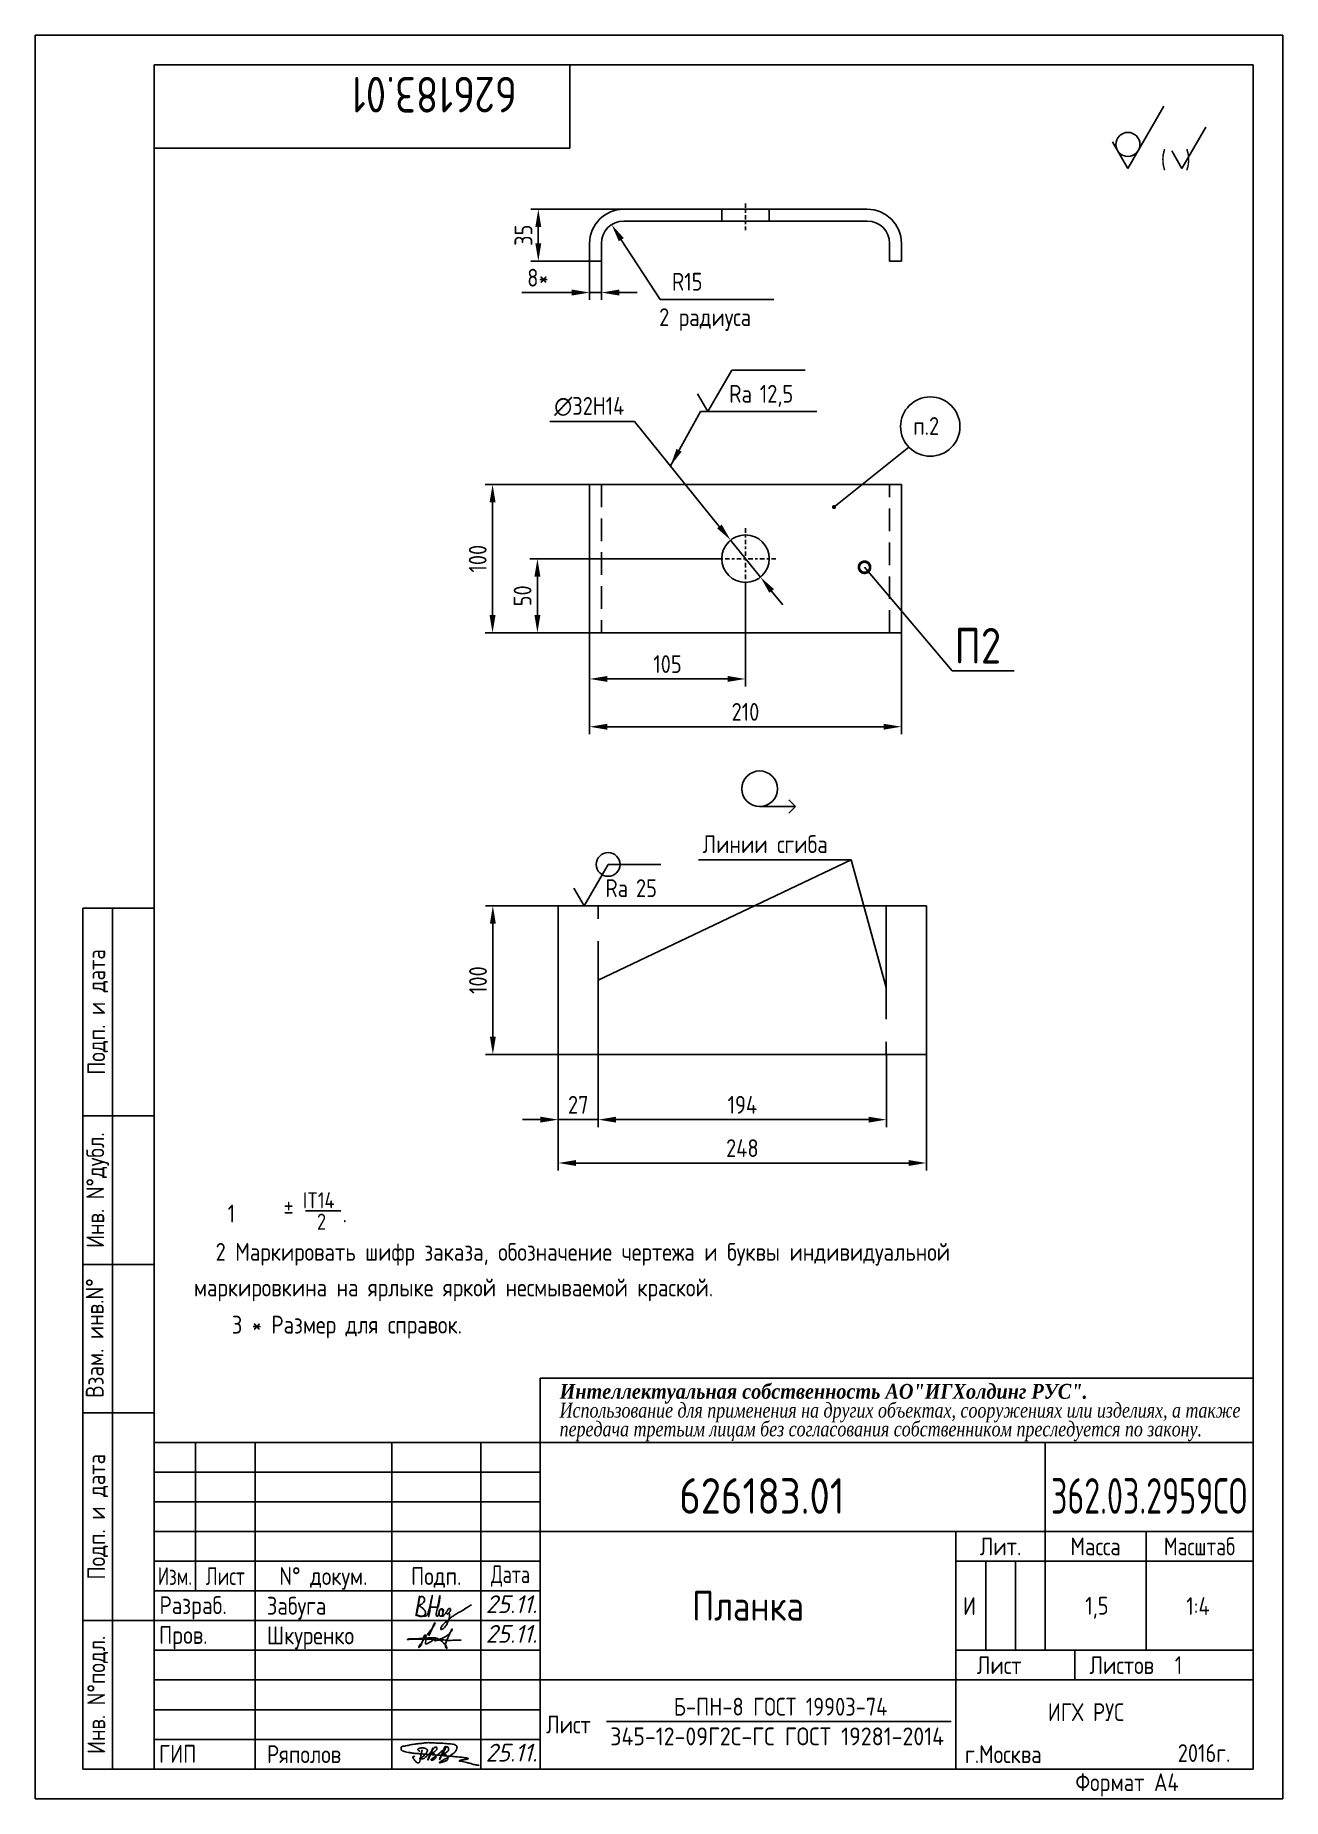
# Paper-space layout 'A4_protect' of a CAD drawing. Header units: millimetres. Extents: x 0 to 210, y 410 to 707.
# The model-space entities are those that its viewports show. They can reach past a viewport. Long polylines and large blocks are cut down to what shows.
import ezdxf
from ezdxf.enums import TextEntityAlignment as Align

# ---------------------------------------------------------------- set-up
doc = ezdxf.new("R2010")
doc.units = ezdxf.units.MM
doc.header["$LTSCALE"] = 0.15
for name, pattern in [('CENTER', [2, 1.25, -0.25, 0.25, -0.25]), ('HIDDEN', [9.525, 6.35, -3.175]), ('PHANTOM', [63.5, 31.75, -6.35, 6.35, -6.35, 6.35, -6.35])]:
    doc.linetypes.add(name, pattern=pattern)
for name, color, linetype in [('Bord', 1, 'Continuous'), ('CEN', 5, 'CENTER'), ('Cont', 6, 'Continuous'), ('DIM', 7, 'Continuous'), ('Hide', 2, 'HIDDEN'), ('Phan', 5, 'PHANTOM'), ('Text', 3, 'Continuous'), ('Textb', 6, 'Continuous'), ('VPORTI', 7, 'Continuous')]:
    doc.layers.add(name, color=color, linetype=linetype)
doc.layers.get('VPORTI').off()
doc.styles.add('eskduhp', font='eskduhp.shx', dxfattribs={"oblique": 15})
doc.styles.add('Style1', font='romans.shx', dxfattribs={"width": 0.8})
doc.styles.add('Text1', font='', dxfattribs={"width": 0.8})
doc.styles.add('Text2', font='', dxfattribs={"width": 0.9})
doc.styles.get('Text1').set_extended_font_data('Times New Roman Cyr', italic=True, bold=True)
doc.styles.get('Text2').set_extended_font_data('Times New Roman Cyr', italic=True)
doc.dimstyles.new('Lin-5', dxfattribs={"dimscale": 5, "dimtxt": 3, "dimasz": 3, "dimexe": 1.25, "dimexo": 0, "dimgap": 1.5, "dimtad": 1, "dimdsep": 46, "dimtxsty": 'Style1', "dimcen": 2.5, "dimclrt": 3, "dimazin": 0, "dimtfac": 1, "dimtmove": 0, "dimatfit": 2, "dimfxl": 1, "dimarcsym": 0})
doc.dimstyles.new('Lin_4', dxfattribs={"dimscale": 4, "dimtxt": 3, "dimasz": 3, "dimexe": 1.25, "dimexo": 0, "dimgap": 1, "dimtad": 1, "dimtoh": 1, "dimdec": 0, "dimrnd": 0.0005, "dimtxsty": 'Style1', "dimcen": 2.5, "dimclrt": 3, "dimadec": 0, "dimazin": 0, "dimtfac": 1, "dimtdec": 0, "dimtmove": 0, "dimatfit": 3, "dimldrblk": 'DOT', "dimfxl": 1, "dimarcsym": 0})
doc.dimstyles.new('Poz_5', dxfattribs={"dimscale": 5, "dimtxt": 6, "dimasz": 3, "dimexe": 1.25, "dimexo": 0, "dimgap": 1.5, "dimtad": 2, "dimtoh": 1, "dimtxsty": 'Style1', "dimblk": 'DOTSMALL', "dimcen": 2.5, "dimclrt": 6, "dimadec": 0, "dimazin": 0, "dimtfac": 1, "dimtmove": 0, "dimatfit": 3, "dimldrblk": 'DOTSMALL', "dimfxl": 1, "dimarcsym": 0})
doc.dimstyles.new('Rad_4', dxfattribs={"dimscale": 4, "dimtxt": 3, "dimasz": 3, "dimexe": 1.25, "dimexo": 0, "dimgap": 1.5, "dimtad": 1, "dimtoh": 1, "dimtxsty": 'Style1', "dimcen": 2.5, "dimclrt": 3, "dimadec": 0, "dimazin": 0, "dimtfac": 1, "dimtmove": 0, "dimatfit": 3, "dimfxl": 1, "dimarcsym": 0})

# ---------------------------------------------------------------- blocks, each defined once
blk = doc.blocks.new('sherISO_12')
at = {"layer": 'Cont'}
for q in [(-15, -6.96), (-23.66, -12.96)]:
    blk.add_line((-21.06, -17.46), q, dxfattribs=at)
blk.add_circle((-21.06, -13.39), 2.03, dxfattribs=at)
at = {"layer": 'Text'}
for q in [(-7.92, -10.46), (-13.69, -14.46)]:
    blk.add_line((-11.96, -17.46), q, dxfattribs=at)
at = {"layer": 'Text', "style": 'Style1', "width": 0.8}
blk.add_text('(  )', height=3, dxfattribs=at).set_placement((-15.53, -17.46))
blk = doc.blocks.new('*D10')
at = {"layer": 'DIM', "color": 0, "lineweight": -2, "transparency": 16777216}
for p, q in [((9749.9, -3745.5), (9749.9, -3794.5)), ((9776.9, -3745.5), (9776.9, -3794.5)), ((9737.9, -3789.5), (9725.9, -3789.5)), ((9749.9, -3789.5), (9776.9, -3789.5)), ((9788.9, -3789.5), (9800.9, -3789.5))]:
    blk.add_line(p, q, dxfattribs=at)
at = {"layer": 'DIM', "color": 0, "transparency": 16777216}
for points in [[(9737.9, -3787.5), (9737.9, -3791.5), (9749.9, -3789.5)], [(9788.9, -3787.5), (9788.9, -3791.5), (9776.9, -3789.5)]]:
    blk.add_solid(points, dxfattribs=at)
at = {"layer": 'DIM', "color": 3, "transparency": 16777216, "insert": (9763.4, -3779.5), "char_height": 12, "attachment_point": 5, "style": 'Style1'}
blk.add_mtext('27', dxfattribs=at)
blk = doc.blocks.new('_Dot')
at = {"color": 0, "linetype": 'ByBlock', "lineweight": -2}
blk.add_line((-0.5, 0), (-1, 0), dxfattribs=at)
at = {"color": 0, "linetype": 'ByBlock', "const_width": 0.5}
blk.add_lwpolyline([(-0.25, 0, 1), (0.25, 0, 1)], format="xyb", close=True, dxfattribs=at)
blk = doc.blocks.new('*D11')
at = {"layer": 'DIM', "color": 0, "lineweight": -2, "transparency": 16777216}
for p, q in [((9776.9, -3745.5), (9776.9, -3794.5)), ((9970.9, -3745.5), (9970.9, -3794.5)), ((9788.9, -3789.5), (9958.9, -3789.5))]:
    blk.add_line(p, q, dxfattribs=at)
at = {"layer": 'DIM', "color": 0, "transparency": 16777216}
for points in [[(9788.9, -3787.5), (9788.9, -3791.5), (9776.9, -3789.5)], [(9958.9, -3787.5), (9958.9, -3791.5), (9970.9, -3789.5)]]:
    blk.add_solid(points, dxfattribs=at)
at = {"layer": 'DIM', "color": 3, "transparency": 16777216, "insert": (9873.9, -3779.5), "char_height": 12, "attachment_point": 5, "style": 'Style1'}
blk.add_mtext('194', dxfattribs=at)
blk = doc.blocks.new('*D12')
at = {"layer": 'DIM', "color": 0, "lineweight": -2, "transparency": 16777216}
for p, q in [((9749.9, -3745.5), (9749.9, -3823.7)), ((9997.9, -3745.5), (9997.9, -3823.7)), ((9761.9, -3818.7), (9985.9, -3818.7))]:
    blk.add_line(p, q, dxfattribs=at)
at = {"layer": 'DIM', "color": 0, "transparency": 16777216}
for points in [[(9761.9, -3816.7), (9761.9, -3820.7), (9749.9, -3818.7)], [(9985.9, -3816.7), (9985.9, -3820.7), (9997.9, -3818.7)]]:
    blk.add_solid(points, dxfattribs=at)
at = {"layer": 'DIM', "color": 3, "transparency": 16777216, "insert": (9873.9, -3808.7), "char_height": 12, "attachment_point": 5, "style": 'Style1'}
blk.add_mtext('248', dxfattribs=at)
blk = doc.blocks.new('*D13')
at = {"layer": 'DIM', "color": 0, "lineweight": -2, "transparency": 16777216}
for p, q in [((9749.9, -3645.5), (9700.9, -3645.5)), ((9705.9, -3657.5), (9705.9, -3733.5)), ((9749.9, -3745.5), (9700.9, -3745.5))]:
    blk.add_line(p, q, dxfattribs=at)
at = {"layer": 'DIM', "color": 0, "transparency": 16777216}
for points in [[(9703.9, -3657.5), (9707.9, -3657.5), (9705.9, -3645.5)], [(9703.9, -3733.5), (9707.9, -3733.5), (9705.9, -3745.5)]]:
    blk.add_solid(points, dxfattribs=at)
at = {"layer": 'DIM', "color": 3, "transparency": 16777216, "insert": (9695.9, -3695.5), "char_height": 12, "attachment_point": 5, "rotation": 90, "style": 'Style1'}
blk.add_mtext('100', dxfattribs=at)
blk = doc.blocks.new('ZNAK13')
at = {"layer": 'Cont'}
for p, q in [((23.22, 0.22), (29.24, 0.22)), ((29.24, 0.22), (28.11, 1.35)), ((29.24, 0.22), (28.11, -0.91))]:
    blk.add_line(p, q, dxfattribs=at)
blk.add_circle((23.22, 3.22), 3, dxfattribs=at)
at = {"layer": 'Textb', "style": 'Style1', "width": 0.8}
blk.add_attdef('ПОЗ.1', text='', height=6, dxfattribs=at).set_placement((18.31, 0.22), align=Align.RIGHT)
blk = doc.blocks.new('*D14')
at = {"layer": 'DIM', "color": 0, "lineweight": -2, "transparency": 16777216}
for p, q in [((9771, -3211.2), (9771, -3237.3)), ((9779, -3211.2), (9779, -3237.3)), ((9759, -3232.3), (9725.3, -3232.3)), ((9779, -3232.3), (9771, -3232.3)), ((9791, -3232.3), (9803, -3232.3))]:
    blk.add_line(p, q, dxfattribs=at)
at = {"layer": 'DIM', "color": 0, "transparency": 16777216}
for points in [[(9759, -3230.3), (9759, -3234.3), (9771, -3232.3)], [(9791, -3230.3), (9791, -3234.3), (9779, -3232.3)]]:
    blk.add_solid(points, dxfattribs=at)
at = {"layer": 'DIM', "color": 3, "transparency": 16777216, "insert": (9736.2, -3222.3), "char_height": 12, "attachment_point": 5, "style": 'Style1'}
blk.add_mtext('8*', dxfattribs=at)
blk = doc.blocks.new('*D15')
at = {"layer": 'DIM', "color": 0, "lineweight": -2, "transparency": 16777216}
for p, q in [((9771, -3460), (9771, -3529.8)), ((9981, -3461.6), (9981, -3529.8)), ((9783, -3524.8), (9969, -3524.8))]:
    blk.add_line(p, q, dxfattribs=at)
at = {"layer": 'DIM', "color": 0, "transparency": 16777216}
for points in [[(9783, -3522.8), (9783, -3526.8), (9771, -3524.8)], [(9969, -3522.8), (9969, -3526.8), (9981, -3524.8)]]:
    blk.add_solid(points, dxfattribs=at)
at = {"layer": 'DIM', "color": 3, "transparency": 16777216, "insert": (9876, -3514.8), "char_height": 12, "attachment_point": 5, "style": 'Style1'}
blk.add_mtext('210', dxfattribs=at)
blk = doc.blocks.new('*D16')
at = {"layer": 'DIM', "color": 0, "lineweight": -2, "transparency": 16777216}
for p, q in [((9794, -3176.2), (9731.5, -3176.2)), ((9736.5, -3199.2), (9736.5, -3188.2)), ((9771, -3211.2), (9731.5, -3211.2))]:
    blk.add_line(p, q, dxfattribs=at)
at = {"layer": 'DIM', "color": 0, "transparency": 16777216}
for points in [[(9734.5, -3188.2), (9738.5, -3188.2), (9736.5, -3176.2)], [(9734.5, -3199.2), (9738.5, -3199.2), (9736.5, -3211.2)]]:
    blk.add_solid(points, dxfattribs=at)
at = {"layer": 'DIM', "color": 3, "transparency": 16777216, "insert": (9726.5, -3193.7), "char_height": 12, "attachment_point": 5, "rotation": 90, "style": 'Style1'}
blk.add_mtext('35', dxfattribs=at)
blk = doc.blocks.new('*D17')
at = {"layer": 'DIM', "color": 0, "lineweight": -2, "transparency": 16777216}
for p, q in [((9818.5, -3237), (9792.4, -3196.7)), ((9849.2, -3237), (9818.5, -3237))]:
    blk.add_line(p, q, dxfattribs=at)
at = {"layer": 'DIM', "color": 0, "transparency": 16777216}
blk.add_solid([(9794.1, -3195.6), (9790.7, -3197.7), (9785.9, -3186.6)], dxfattribs=at)
at = {"layer": 'DIM', "color": 3, "transparency": 16777216, "insert": (9836.8, -3225), "char_height": 12, "attachment_point": 5, "style": 'Style1'}
blk.add_mtext('R15', dxfattribs=at)
blk = doc.blocks.new('A$C6CF913E7')
at = {"layer": 'Text'}
blk.add_circle((0, 0), 2, dxfattribs=at)
blk = doc.blocks.new('sherISO_07')
at = {"layer": 'Text'}
blk.add_line((4.04, 7), (12.93, 7), dxfattribs=at)
blk.add_lwpolyline([(-1.73, 3), (0, 0), (4.04, 7)], dxfattribs=at)
blk.add_blockref('A$C6CF913E7', (4.04, 7))
at = {"layer": 'Text', "style": 'Style1', "width": 0.8}
blk.add_text('Ra', height=3, dxfattribs=at).set_placement((3.58, 1.5))
blk.add_attdef('25', (8.73, 1.5), '', height=3, dxfattribs=at)
blk = doc.blocks.new('*D21')
at = {"layer": 'DIM', "color": 0, "lineweight": -2, "transparency": 16777216}
for p, q in [((9876, -3428.1), (9876, -3497.6)), ((9771, -3461.6), (9771, -3497.6)), ((9783, -3492.6), (9864, -3492.6))]:
    blk.add_line(p, q, dxfattribs=at)
at = {"layer": 'DIM', "color": 0, "transparency": 16777216}
for points in [[(9783, -3490.6), (9783, -3494.6), (9771, -3492.6)], [(9864, -3490.6), (9864, -3494.6), (9876, -3492.6)]]:
    blk.add_solid(points, dxfattribs=at)
at = {"layer": 'DIM', "color": 3, "transparency": 16777216, "insert": (9823.5, -3482.6), "char_height": 12, "attachment_point": 5, "style": 'Style1'}
blk.add_mtext('105', dxfattribs=at)
blk = doc.blocks.new('*D22')
at = {"layer": 'DIM', "color": 0, "lineweight": -2, "transparency": 16777216}
for p, q in [((9859.9, -3411.6), (9730.9, -3411.6)), ((9735.9, -3423.6), (9735.9, -3449.6)), ((9859.9, -3461.6), (9730.9, -3461.6))]:
    blk.add_line(p, q, dxfattribs=at)
at = {"layer": 'DIM', "color": 0, "transparency": 16777216}
for points in [[(9733.9, -3423.6), (9737.9, -3423.6), (9735.9, -3411.6)], [(9733.9, -3449.6), (9737.9, -3449.6), (9735.9, -3461.6)]]:
    blk.add_solid(points, dxfattribs=at)
at = {"layer": 'DIM', "color": 3, "transparency": 16777216, "insert": (9725.9, -3436.6), "char_height": 12, "attachment_point": 5, "rotation": 90, "style": 'Style1'}
blk.add_mtext('50', dxfattribs=at)
blk = doc.blocks.new('*D23')
at = {"layer": 'DIM', "color": 0, "lineweight": -2, "transparency": 16777216}
for p, q in [((9771, -3361.6), (9700.7, -3361.6)), ((9705.7, -3449.6), (9705.7, -3373.6)), ((9771, -3461.6), (9700.7, -3461.6))]:
    blk.add_line(p, q, dxfattribs=at)
at = {"layer": 'DIM', "color": 0, "transparency": 16777216}
for points in [[(9703.7, -3373.6), (9707.7, -3373.6), (9705.7, -3361.6)], [(9703.7, -3449.6), (9707.7, -3449.6), (9705.7, -3461.6)]]:
    blk.add_solid(points, dxfattribs=at)
at = {"layer": 'DIM', "color": 3, "transparency": 16777216, "insert": (9695.7, -3411.6), "char_height": 12, "attachment_point": 5, "rotation": 90, "style": 'Style1'}
blk.add_mtext('100', dxfattribs=at)
blk = doc.blocks.new('*D24')
at = {"layer": 'DIM', "color": 0, "lineweight": -2, "transparency": 16777216}
for p, q in [((9744.3, -3319.1), (9801.3, -3319.1)), ((9801.3, -3319.1), (9858.4, -3389.8)), ((9886.1, -3424), (9866, -3399.1)), ((9893.6, -3433.4), (9901.2, -3442.7))]:
    blk.add_line(p, q, dxfattribs=at)
at = {"layer": 'DIM', "color": 0, "transparency": 16777216}
for points in [[(9860, -3388.6), (9856.9, -3391.1), (9866, -3399.1)], [(9895.2, -3432.1), (9892.1, -3434.6), (9886.1, -3424)]]:
    blk.add_solid(points, dxfattribs=at)
at = {"layer": 'DIM', "color": 3, "transparency": 16777216, "insert": (9770.8, -3309.1), "char_height": 12, "attachment_point": 5, "style": 'Style1'}
blk.add_mtext('∅32H14', dxfattribs=at)
blk = doc.blocks.new('sherISO_01')
at = {"layer": 'Text'}
blk.add_line((4.04, 7), (16.36, 7), dxfattribs=at)
blk.add_lwpolyline([(-1.73, 3), (0, 0), (4.04, 7)], dxfattribs=at)
at = {"layer": 'Text', "style": 'Style1', "width": 0.8}
blk.add_text('Ra', height=3, dxfattribs=at).set_placement((3.58, 1.5))
blk.add_attdef('12,5', (8.73, 1.5), '', height=3, dxfattribs=at)
blk = doc.blocks.new('_DotSmall')
at = {"color": 0, "linetype": 'ByBlock', "const_width": 0.5}
blk.add_lwpolyline([(-0.0625, 0, 1), (0.0625, 0, 1)], format="xyb", close=True, dxfattribs=at)

msp = doc.modelspace()

# ---------------------------------------------------------------- linework, layer by layer
at = {"layer": 'Bord'}
msp.add_line((9986.053, -3336.468), (9935.615, -3376.817), dxfattribs=at)
at = {"layer": 'Bord', "const_width": 1.4}
msp.add_lwpolyline([(9936.315, -3376.817, -1), (9934.915, -3376.817, -1)], format="xyb", close=True, dxfattribs=at)
at = {"layer": 'CEN'}
for p, q in [((9876.014, -3172.285), (9876.014, -3190.278)), ((9876.014, -3433.087), (9876.014, -3390.087)), ((9854.514, -3411.587), (9897.514, -3411.587))]:
    msp.add_line(p, q, dxfattribs=at)
at = {"layer": 'Cont'}
for p, q in [((9794.014, -3176.176), (9958.014, -3176.176)), ((9794.014, -3184.176), (9958.014, -3184.176)), ((9771.014, -3199.176), (9771.014, -3211.176)), ((9779.014, -3199.176), (9779.014, -3211.176)), ((9973.014, -3199.176), (9973.014, -3211.176)), ((9981.014, -3199.176), (9981.014, -3211.176)), ((9771.014, -3211.176), (9779.014, -3211.176)), ((9973.014, -3211.176), (9981.014, -3211.176)), ((9771.014, -3361.587), (9771.014, -3461.587)), ((9981.014, -3361.587), (9771.014, -3361.587)), ((9981.014, -3461.587), (9981.014, -3361.587)), ((9771.014, -3461.587), (9981.014, -3461.587)), ((9749.854, -3645.54), (9997.854, -3645.54)), ((9749.854, -3745.54), (9749.854, -3645.54)), ((9997.854, -3645.54), (9997.854, -3745.54)), ((9997.854, -3745.54), (9749.854, -3745.54))]:
    msp.add_line(p, q, dxfattribs=at)
msp.add_circle((9876.014, -3411.587), 16, dxfattribs=at)
for centre, radius, start, end in [((9794.014, -3199.176), 23, 90, 180), ((9958.014, -3199.176), 23, 0, 90), ((9794.014, -3199.176), 15, 90, 180), ((9958.014, -3199.176), 15, 0, 90)]:
    msp.add_arc(centre, radius, start, end, dxfattribs=at)
at = {"layer": 'DIM'}
for p, q in [((9843.902, -3236.953), (9895.052, -3236.953)), ((9947.126, -3614.374), (9776.854, -3695.54)), ((9844.452, -3614.374), (9947.126, -3614.374)), ((9947.126, -3614.374), (9970.854, -3700.513))]:
    msp.add_line(p, q, dxfattribs=at)
at = {"layer": 'Hide'}
for p, q in [((9860.014, -3176.176), (9860.014, -3184.176)), ((9892.014, -3176.176), (9892.014, -3184.176)), ((9779.014, -3361.587), (9779.014, -3461.587)), ((9973.014, -3461.587), (9973.014, -3361.587))]:
    msp.add_line(p, q, dxfattribs=at)
at = {"layer": 'Phan'}
for p, q in [((9776.854, -3745.54), (9776.854, -3645.54)), ((9970.854, -3645.54), (9970.854, -3745.54))]:
    msp.add_line(p, q, dxfattribs=at)
at = {"layer": 'Textb'}
msp.add_circle((10000.453, -3322.589), 20, dxfattribs=at)

# ---------------------------------------------------------------- block references
at = {"layer": 'Cont', "xscale": 4, "yscale": 4, "zscale": 4}
for name, p, values in [('sherISO_01', (9850.733, -3312.498), {'12,5': '12,5'}), ('sherISO_07', (9767.354, -3645.54), {'25': '25'})]:
    msp.add_blockref(name, p, dxfattribs=at).add_auto_attribs(values)
msp.add_blockref('ZNAK13', (9792.679, -3579.468), dxfattribs=at)

# ---------------------------------------------------------------- texts
at = {"layer": 'DIM', "color": 3, "style": 'Style1', "width": 0.8}
for s, p in [('2 радиуса', (9817.888, -3254.85)), ('п.2', (9988.922, -3328.188)), ('Линии сгиба', (9847.109, -3609.915))]:
    msp.add_text(s, height=12, dxfattribs=at).set_placement(p)
at = {"layer": 'Textb', "style": 'Style1', "width": 0.8}
msp.add_text('П2', height=24, dxfattribs=at).set_placement((10016.796, -3482.243))

# ---------------------------------------------------------------- dimensions: what is measured, and where the dimension line sits
at = {"layer": 'DIM'}
for base, p1, p2, angle, picture, middle in [((9736.53, -3176.176), (9771.014, -3211.176), (9794.014, -3176.176), 270, '*D16', (9726.53, -3193.676)), ((9705.665, -3361.587), (9771.014, -3461.587), (9771.014, -3361.587), 90, '*D23', (9695.665, -3411.587)), ((9735.94, -3461.587), (9859.859, -3411.587), (9859.859, -3461.587), 90, '*D22', (9725.94, -3436.587)), ((9705.914, -3745.54), (9749.854, -3645.54), (9749.854, -3745.54), 90, '*D13', (9695.914, -3695.54))]:
    dim = msp.add_linear_dim(base=base, p1=p1, p2=p2, angle=angle, dimstyle='Lin_4', override={"dimscale": 4}, dxfattribs=at)
    dim.commit()
    dim.dimension.update_dxf_attribs({"geometry": picture, "text_midpoint": middle})
dim = msp.add_radius_dim(center=(9794.014, -3199.176), mpoint=(9785.864, -3186.584), dimstyle='Rad_4', override={"dimscale": 4}, dxfattribs=at)
dim.commit()
dim.dimension.update_dxf_attribs({"geometry": '*D17', "text_midpoint": (9836.809, -3236.953), "dimtype": 164})
dim = msp.add_linear_dim(base=(9779.014, -3232.303), p1=(9771.014, -3211.176), p2=(9779.014, -3211.176), text='<>*', dimstyle='Lin_4', override={"dimscale": 4}, dxfattribs=at)
dim.commit()
dim.dimension.update_dxf_attribs({"geometry": '*D14', "text_midpoint": (9736.157, -3232.303), "dimtype": 160})
dim = msp.add_diameter_dim_2p(p1=(9886.072, -3424.031), p2=(9865.956, -3399.144), text='<>H14', dimstyle='Lin_4', override={"dimscale": 4}, dxfattribs=at)
dim.commit()
dim.dimension.update_dxf_attribs({"geometry": '*D24', "text_midpoint": (9770.778, -3319.142), "dimtype": 163})
for base, p1, p2, picture, middle in [((9876.014, -3492.617), (9771.014, -3461.587), (9876.014, -3428.087), '*D21', (9823.514, -3482.617)), ((9981.014, -3524.791), (9771.014, -3459.967), (9981.014, -3461.587), '*D15', (9876.014, -3514.791)), ((9776.854, -3789.518), (9749.854, -3745.54), (9776.854, -3745.54), '*D10', (9763.354, -3779.518)), ((9997.854, -3818.656), (9749.854, -3745.54), (9997.854, -3745.54), '*D12', (9873.854, -3808.656)), ((9970.854, -3789.518), (9776.854, -3745.54), (9970.854, -3745.54), '*D11', (9873.854, -3779.518))]:
    dim = msp.add_linear_dim(base=base, p1=p1, p2=p2, dimstyle='Lin_4', override={"dimscale": 4}, dxfattribs=at)
    dim.commit()
    dim.dimension.update_dxf_attribs({"geometry": picture, "text_midpoint": middle})

# ---------------------------------------------------------------- leaders
msp.add_leader([(9825.468, -3349.051), (9845.719, -3312.498), (9924.065, -3312.498)], dimstyle='Lin-5', override={"dimscale": 4, "dimgap": 1.5, "dimtad": 0}, dxfattribs=at)
at = {"layer": 'DIM', "annotation_type": 0, "has_hookline": 1, "hookline_direction": 0}
msp.add_leader([(9956.175, -3417.356), (10015.282, -3487.108), (10048.374, -3487.108)], dimstyle='Poz_5', dxfattribs=at)

psp = doc.layouts.new('A4_protect')

# ---------------------------------------------------------------- linework, layer by layer
at = {"layer": 'Bord'}
for p, q in [((19.84, 465.16), (84.84, 465.16)), ((19.84, 460.16), (84.84, 460.16)), ((19.84, 455.16), (84.84, 455.16)), ((159.84, 450.16), (159.84, 435.16)), ((164.84, 450.16), (164.84, 435.16)), ((19.84, 440.16), (84.84, 440.16)), ((19.84, 435.16), (84.84, 435.16)), ((19.84, 430.16), (84.84, 430.16)), ((19.84, 425.16), (84.84, 425.16)), ((19.84, 420.16), (84.84, 420.16))]:
    psp.add_line(p, q, dxfattribs=at)
at = {"layer": 'Cont'}
for p, q in [((-0.16, 707.16), (-0.16, 410.16)), ((209.84, 707.16), (-0.16, 707.16)), ((209.84, 707.16), (209.84, 410.16)), ((204.84, 702.16), (19.84, 702.16)), ((19.84, 702.16), (19.84, 415.16)), ((89.84, 688.16), (89.84, 702.16)), ((204.84, 702.16), (204.84, 415.16)), ((204.84, 702.16), (204.84, 415.16)), ((19.84, 688.16), (89.84, 688.16)), ((7.84, 415.16), (7.84, 560.16)), ((7.84, 560.16), (19.84, 560.16)), ((12.84, 415.16), (12.84, 560.16)), ((7.84, 525.16), (19.84, 525.16)), ((19.84, 500.16), (7.84, 500.16)), ((84.84, 470.16), (84.84, 480.97)), ((204.84, 480.97), (84.84, 480.97)), ((19.84, 475.16), (7.84, 475.16)), ((19.84, 470.16), (204.84, 470.16)), ((204.84, 470.16), (19.84, 470.16)), ((19.84, 470.16), (19.84, 415.16)), ((26.84, 470.16), (26.84, 445.16)), ((36.84, 470.16), (36.84, 415.16)), ((59.84, 415.16), (59.84, 470.16)), ((74.84, 470.16), (74.84, 415.16)), ((84.84, 415.16), (84.84, 470.16)), ((169.84, 455.16), (169.84, 470.16)), ((84.84, 455.16), (204.84, 455.16)), ((154.84, 415.16), (154.84, 455.16)), ((169.84, 455.16), (169.84, 435.16)), ((186.84, 435.16), (186.84, 455.16)), ((19.84, 450.16), (84.84, 450.16)), ((204.84, 450.16), (154.84, 450.16)), ((84.84, 445.16), (19.84, 445.16)), ((19.84, 440.16), (7.84, 440.16)), ((154.84, 435.16), (204.84, 435.16)), ((174.84, 435.16), (174.84, 430.16)), ((204.84, 430.16), (84.84, 430.16)), ((19.84, 415.16), (7.84, 415.16)), ((19.84, 415.16), (204.84, 415.16)), ((209.84, 410.16), (-0.16, 410.16))]:
    psp.add_line(p, q, dxfattribs=at)
at = {"layer": 'Text'}
for p, q in [((45.31, 509.15), (51.28, 509.15)), ((96.03, 423.16), (154.03, 423.16))]:
    psp.add_line(p, q, dxfattribs=at)
at = {"layer": 'Text', "color": 2}
for points, knots in [([(64.56, 444.31), (64.52, 444.08), (64.44, 443.65), (64.38, 443.05), (64.29, 442.5), (64.15, 441.95), (64.1, 441.51), (63.88, 440.68), (64.08, 441.85), (64.19, 442.4), (64.32, 443.08), (64.4, 443.64), (64.5, 444.11), (64.85, 444.24), (65.08, 444.18), (65.28, 444.03), (65.38, 443.8), (65.38, 443.48), (65.19, 443.19), (64.88, 442.93), (64.68, 442.78), (64.2, 442.63), (64.45, 442.63), (64.61, 442.57), (64.85, 442.43), (65.13, 442.18), (65.44, 441.87), (65.59, 441.45), (65.41, 440.98), (64.84, 440.84), (64.43, 440.88), (63.8, 441.19), (64.58, 440.91), (64.94, 440.9), (65.33, 440.9), (65.63, 440.94), (65.83, 441.11), (66.03, 441.48), (66.11, 441.94), (66.23, 442.42), (66.38, 442.87), (66.45, 443.34), (66.57, 443.82), (66.76, 444.83), (66.53, 443.59), (66.4, 442.9), (66.28, 442.13), (66.13, 441.57), (66.08, 441.27), (66.05, 441.07), (66.02, 440.6), (66.21, 441.48), (66.26, 441.83), (66.3, 442.17), (66.3, 442.53), (66.63, 442.43), (66.86, 442.43), (67.14, 442.41), (67.35, 442.43), (67.7, 442.41), (67.76, 442.95), (67.88, 443.46), (67.92, 443.81), (68, 444.52), (67.85, 444.03), (67.83, 443.67), (67.73, 443.14), (67.61, 442.62), (67.52, 442.13), (67.4, 441.66), (67.35, 441.34), (67.34, 441.1), (67.37, 440.94), (67.55, 440.81), (67.75, 441.12), (67.83, 441.74), (67.83, 441.37), (67.83, 441.22), (67.86, 441.07), (67.95, 440.91), (68.13, 440.89), (68.31, 440.96), (68.4, 441.16), (68.46, 441.38), (68.45, 441.63), (68.44, 441.87), (68.21, 442.28), (67.82, 441.91), (67.83, 441.37), (67.85, 441.93), (68.11, 442.17), (68.64, 442.1), (68.49, 441.51), (68.4, 441.27), (68.4, 440.8), (68.59, 441.04), (68.72, 441.18), (68.91, 441.36), (69.02, 441.52), (69.11, 441.69), (69.23, 441.87), (69.32, 442.14), (69.68, 442.28), (69.76, 442), (69.73, 441.8), (69.59, 441.58), (69.43, 441.44), (68.94, 441.12), (69.49, 441.51), (69.64, 441.06), (69.56, 440.73), (69.44, 440.29), (69.24, 439.8), (68.98, 439.27), (68.67, 438.86), (67.95, 438.46), (68.24, 439.19), (68.46, 439.49), (68.88, 439.86), (69.28, 440.21), (69.79, 440.68), (70.32, 441.03), (70.94, 441.44), (71.72, 441.81), (72.45, 442.36), (73.01, 442.69), (73.26, 442.83)], [0, 0, 0, 0, 0.704246, 1.310147, 1.799764, 2.401133, 2.935532, 3.363991, 4.096503, 4.784537, 5.575952, 6.013819, 6.575352, 6.799784, 7.061815, 7.267222, 7.520135, 7.804233, 8.164277, 8.533753, 8.935575, 9.204737, 9.340357, 9.449579, 9.75346, 10.152326, 10.566296, 11.07627, 11.37984, 11.969911, 12.578922, 12.873825, 13.389389, 13.876864, 14.249143, 14.521941, 14.758727, 15.023725, 15.743866, 16.141888, 16.523389, 17.160049, 17.52203, 18.181556, 18.961236, 19.606369, 20.741936, 21.138471, 21.382851, 21.616803, 21.818529, 22.407338, 22.899023, 23.212483, 23.484649, 23.709447, 24.000519, 24.26074, 24.504992, 24.670079, 25.21387, 25.726524, 26.252986, 26.658386, 26.836677, 27.361834, 27.965697, 28.356001, 28.999129, 29.454957, 29.792458, 29.986939, 30.164853, 30.249506, 30.58203, 31.039195, 31.214983, 31.387993, 31.535916, 31.673558, 31.902314, 32.00356, 32.248589, 32.50955, 32.698251, 32.97257, 33.269722, 33.814812, 34.041054, 34.353913, 34.769616, 35.13238, 35.549334, 36.137368, 36.30948, 36.477469, 36.744389, 37.016734, 37.234315, 37.330506, 37.591569, 37.852644, 38.200429, 38.325203, 38.614461, 38.799029, 39.071413, 39.406271, 39.755675, 40.036013, 40.477723, 40.848223, 41.371651, 42.107293, 42.536445, 43.097528, 43.58638, 44.058076, 44.359962, 45.218829, 45.703811, 46.416853, 47.107262, 47.930622, 49.004558, 49.866842, 49.866842, 49.866842, 49.866842]), ([(66.11, 437.57), (66.17, 437.73), (66.29, 438.02), (66.46, 438.37), (66.63, 438.76), (66.81, 439.16), (66.88, 439.53), (67.25, 439.94), (66.99, 439.33), (66.82, 439.09), (66.51, 438.71), (66.28, 438.33), (65.97, 437.96), (65.71, 437.65), (65.46, 437.29), (65.19, 436.94), (64.97, 436.56), (64.73, 436.19), (64.52, 435.96), (64.32, 435.48), (64.75, 435.94), (64.84, 436.21), (64.98, 436.54), (65.09, 436.9), (65.21, 437.27), (65.46, 438.04), (65.6, 437.3), (65.58, 436.93), (65.55, 436.6), (65.5, 436.15), (65.88, 436.28), (66.12, 436.43), (66.36, 436.57), (66.59, 436.75), (66.84, 436.94), (67, 437.11), (67.25, 437.32), (67.1, 436.98), (67, 436.68), (67.56, 436.88), (67.9, 437.01), (68.4, 437.22), (68.88, 437.43), (69.37, 437.78), (69.75, 438.19), (69.98, 438.48), (70.08, 438.94), (69.54, 437.89), (69.41, 437.47), (69.09, 436.78), (68.95, 436.37), (68.84, 435.99), (68.93, 435.7), (69.2, 435.27), (69.02, 435.99), (68.73, 436.2), (68.4, 436.59), (68, 436.91), (67.48, 437.22), (66.77, 437.29), (65.86, 437.25), (64.78, 437.14), (63.7, 437.09), (63.07, 437.14), (62.19, 436.93), (62.9, 437.02), (63.3, 437.02), (63.93, 437.02), (64.57, 437.01), (65.18, 437.05), (65.79, 437.04), (66.5, 437.05), (67.17, 436.85), (67.83, 436.87), (68.5, 436.99), (69.37, 436.74), (70.21, 436.89), (70.96, 436.87), (71.32, 436.88), (71.53, 436.88)], [0, 0, 0, 0, 0.514592, 0.946593, 1.175375, 1.770874, 2.206668, 2.47067, 2.860875, 3.313465, 3.621694, 4.275286, 4.651146, 5.05266, 5.505374, 5.960787, 6.382047, 6.839101, 7.229852, 7.472422, 7.888014, 8.229719, 8.503222, 8.927439, 9.330906, 9.877143, 10.332813, 10.751992, 11.118329, 11.4303, 11.720298, 11.984625, 12.34335, 12.525686, 12.875971, 13.250099, 13.341267, 13.641861, 13.809901, 14.214909, 14.72298, 15.197181, 15.743716, 16.337236, 16.983584, 17.362049, 17.54791, 18.038749, 19.230688, 19.806391, 20.152685, 20.571949, 20.915971, 21.168841, 21.58113, 22.112216, 22.502033, 23.052058, 23.6492, 24.281327, 25.148684, 26.378352, 27.620019, 28.14026, 28.698851, 29.054914, 29.513452, 30.144852, 30.857986, 31.444454, 31.98052, 32.700452, 33.55307, 34.056844, 34.670718, 35.553077, 36.703554, 37.196062, 37.797992, 37.797992, 37.797992, 37.797992]), ([(64.59, 418.15), (64.54, 418.16), (64.45, 418.19), (64.35, 418.28), (64.27, 418.35), (64.2, 418.47), (64.29, 418.55), (64.4, 418.62), (64.57, 418.67), (64.78, 418.71), (65.01, 418.73), (65.23, 418.7), (65.46, 418.65), (65.66, 418.56), (65.86, 418.41), (65.87, 418.2), (65.79, 418.04), (65.69, 417.88), (65.59, 417.72), (65.44, 417.56), (65.31, 417.4), (65.16, 417.3), (65.04, 417.2), (64.91, 417.14), (64.76, 417.08), (64.65, 417.02), (64.57, 416.99), (64.53, 416.93), (64.6, 416.88), (64.68, 416.87), (64.81, 416.85), (64.96, 416.85), (65.13, 416.9), (65.34, 416.97), (65.52, 417.12), (65.68, 417.29), (65.85, 417.43), (66, 417.59), (66.15, 417.71), (66.25, 417.82), (66.34, 417.92), (66.48, 418.07), (66.6, 418.31), (66.7, 418.46), (66.76, 418.74), (66.64, 418.44), (66.61, 418.22), (66.45, 417.87), (66.37, 417.59), (66.28, 417.35), (66.16, 417.09), (66.08, 416.9), (65.87, 416.55), (66.03, 416.95), (66.12, 417.23), (66.29, 417.52), (66.42, 417.78), (66.49, 417.97), (66.6, 418.18), (66.73, 418.36), (66.81, 418.53), (66.93, 418.66), (67.07, 418.82), (67.26, 418.88), (67.43, 418.81), (67.49, 418.65), (67.44, 418.48), (67.31, 418.29), (67.12, 418.15), (66.96, 418), (66.81, 417.94), (66.72, 417.9), (66.54, 417.87), (66.76, 417.85), (66.89, 417.78), (67.06, 417.71), (67.17, 417.57), (67.26, 417.45), (67.3, 417.32), (67.3, 417.15), (67.21, 416.98), (67.04, 416.84), (66.83, 416.72), (66.64, 416.64), (66.43, 416.7), (66.54, 416.88), (66.69, 416.94), (66.86, 417.05), (67.02, 417.14), (67.15, 417.24), (67.27, 417.31), (67.36, 417.39), (67.46, 417.46), (67.56, 417.55), (67.69, 417.65), (67.87, 417.8), (68.06, 417.97), (68.24, 418.15), (68.4, 418.27), (68.53, 418.39), (68.61, 418.52), (68.73, 418.62), (68.83, 418.75), (68.89, 418.86), (68.9, 419.05), (68.75, 418.86), (68.69, 418.72), (68.6, 418.47), (68.51, 418.24), (68.41, 418), (68.34, 417.76), (68.24, 417.56), (68.14, 417.33), (68.08, 417.12), (68.02, 416.92), (67.97, 416.81), (67.8, 416.77), (68.03, 417.11), (68.16, 417.32), (68.34, 417.65), (68.47, 417.86), (68.59, 418.1), (68.75, 418.38), (68.88, 418.67), (69.02, 418.85), (69.2, 418.96), (69.36, 418.79), (69.41, 418.59), (69.41, 418.4), (69.35, 418.23), (69.24, 418.11), (69.1, 418), (68.94, 417.89), (68.79, 417.81), (68.62, 417.77), (68.52, 417.75), (68.3, 417.76), (68.48, 417.72), (68.57, 417.68), (68.68, 417.66), (68.8, 417.61), (68.93, 417.59), (69.04, 417.5), (69.11, 417.4), (69.2, 417.29), (69.24, 417.17), (69.28, 417.04), (69.3, 416.91), (69.27, 416.77), (69.16, 416.66), (69.01, 416.55), (68.82, 416.51), (68.6, 416.43), (68.38, 416.33), (68.12, 416.26), (67.98, 416.22), (67.83, 416.2), (67.93, 416.36), (68.03, 416.42), (68.23, 416.56), (68.47, 416.66), (68.75, 416.82), (68.96, 416.94), (69.12, 417.01), (69.26, 417.1), (69.4, 417.21), (69.63, 417.36), (69.89, 417.54), (70.16, 417.72), (70.38, 417.9), (70.51, 418.07), (70.64, 418.22), (70.71, 418.38), (70.78, 418.52), (70.83, 418.7), (70.87, 418.91), (70.62, 419.26), (70.09, 419.37), (69.5, 419.41), (68.98, 419.44), (68.47, 419.51), (67.98, 419.53), (67.51, 419.52), (67.08, 419.56), (66.7, 419.56), (66.38, 419.59), (66.06, 419.61), (65.72, 419.59), (65.38, 419.57), (65.02, 419.51), (64.63, 419.45), (64.27, 419.44), (63.94, 419.39), (63.59, 419.3), (63.19, 419.31), (62.79, 419.15), (62.38, 419.13), (61.99, 419.02), (61.66, 418.97), (61.44, 418.84), (61.39, 418.6), (61.43, 418.38), (61.68, 418.16), (62, 418.11), (62.41, 417.98), (62.89, 417.93), (63.35, 417.83), (63.76, 417.79), (64.13, 417.79), (64.53, 417.72), (65.09, 417.71), (65.66, 417.61), (66.33, 417.64), (66.94, 417.54), (67.55, 417.49), (68.14, 417.49), (68.73, 417.4), (69.4, 417.33), (70.05, 417.32), (70.57, 417.24), (71.02, 417.2), (71.44, 417.18), (71.83, 417.1), (72.14, 417.06), (72.42, 417.02), (72.59, 417.01), (72.83, 416.92), (72.59, 416.84), (72.42, 416.8), (72.12, 416.76), (71.79, 416.7), (71.51, 416.69), (71.06, 416.52), (71.63, 416.45), (71.95, 416.37), (72.49, 416.25), (73.02, 416.13), (73.58, 415.93), (74.06, 415.86), (74.39, 415.81), (74.52, 415.79), (74.59, 415.78)], [0, 0, 0, 0, 0.153866, 0.270441, 0.388867, 0.510533, 0.592156, 0.71333, 0.90842, 1.11344, 1.349254, 1.61246, 1.782219, 2.047249, 2.291879, 2.451528, 2.651081, 2.806158, 3.017979, 3.227348, 3.462381, 3.633009, 3.75766, 3.920516, 4.080796, 4.214529, 4.291786, 4.349969, 4.397594, 4.50822, 4.594826, 4.799244, 4.954392, 5.128468, 5.437537, 5.632649, 5.842485, 6.094987, 6.293219, 6.410959, 6.551192, 6.687808, 7.022147, 7.294342, 7.425356, 7.52079, 7.946481, 8.313051, 8.59833, 8.833695, 9.090496, 9.427695, 9.601191, 9.883219, 10.093306, 10.673943, 10.798776, 10.974628, 11.287247, 11.486184, 11.648652, 11.848902, 12.027194, 12.25348, 12.40059, 12.537783, 12.716293, 12.91523, 13.208551, 13.438489, 13.549668, 13.67779, 13.77127, 13.930001, 14.029091, 14.272112, 14.434836, 14.547084, 14.739051, 14.830983, 15.061241, 15.268922, 15.500489, 15.788979, 15.879568, 16.024283, 16.221854, 16.418714, 16.593102, 16.783247, 16.91018, 17.018213, 17.135263, 17.278205, 17.430482, 17.620087, 17.979626, 18.191789, 18.388716, 18.565718, 18.714854, 18.857929, 19.039974, 19.171375, 19.283034, 19.400085, 19.618058, 19.882245, 20.150781, 20.377854, 20.649532, 20.89723, 21.042543, 21.40016, 21.557817, 21.667145, 21.752781, 21.926256, 22.412297, 22.813145, 22.961412, 23.171289, 23.607257, 23.940428, 24.110007, 24.291214, 24.48084, 24.697609, 24.904078, 25.034245, 25.218018, 25.407651, 25.573473, 25.787447, 25.930292, 26.051316, 26.18846, 26.285312, 26.406799, 26.52425, 26.630463, 26.793722, 26.898606, 27.029313, 27.171012, 27.314101, 27.419918, 27.580557, 27.709367, 27.829268, 28.024364, 28.266961, 28.41242, 28.705761, 28.989137, 29.187748, 29.233768, 29.332802, 29.529535, 29.667094, 30.039923, 30.332117, 30.61061, 30.769982, 30.856778, 31.109923, 31.313488, 31.656425, 32.066331, 32.296628, 32.49714, 32.710276, 32.891468, 33.014834, 33.177747, 33.444503, 33.618009, 34.409008, 34.914636, 35.419802, 35.95397, 36.458179, 36.88069, 37.388403, 37.738353, 38.034261, 38.353468, 38.693154, 39.037638, 39.391136, 39.787481, 40.203773, 40.488977, 40.784975, 41.26625, 41.668005, 42.070065, 42.499388, 42.869834, 43.079573, 43.213439, 43.554591, 43.717296, 44.153724, 44.506336, 45.019111, 45.587859, 45.90191, 46.270392, 46.703958, 47.093115, 47.952647, 48.44014, 49.079253, 49.808223, 50.268654, 50.851051, 51.604831, 52.298429, 52.776925, 53.1907, 53.661988, 54.042386, 54.348524, 54.616841, 54.853814, 54.983777, 55.126096, 55.333328, 55.613101, 56.008732, 56.315809, 56.59982, 56.87931, 57.399251, 57.889617, 58.432507, 59.066698, 59.660314, 59.862668, 60.07277, 60.07277, 60.07277, 60.07277]), ([(63.72, 417.31), (63.67, 417.3), (63.58, 417.29), (63.47, 417.26), (63.34, 417.16), (63.48, 417.03), (63.55, 416.89), (63.68, 416.71), (63.8, 416.5), (63.98, 416.32), (64.12, 416.22), (64.27, 416.18), (64.43, 416.21), (64.55, 416.32), (64.62, 416.57), (64.66, 416.85), (64.73, 417.18), (64.76, 417.45), (64.8, 417.7), (64.88, 417.97), (64.91, 418.21), (64.95, 418.37), (64.97, 418.42)], [0, 0, 0, 0, 0.15847, 0.269731, 0.363591, 0.555514, 0.688037, 0.848606, 1.204359, 1.433632, 1.58673, 1.729549, 1.880686, 2.057874, 2.19169, 2.63505, 2.928153, 3.184121, 3.441863, 3.696117, 4.025873, 4.178055, 4.178055, 4.178055, 4.178055])]:
    psp.add_open_spline(points, degree=3, knots=knots, dxfattribs=at)

# ---------------------------------------------------------------- block references
at = {"layer": 'Cont'}
psp.add_blockref('sherISO_12', (204.84, 702.16), dxfattribs=at)

# ---------------------------------------------------------------- texts
for s, style, width, p in [('Интеллектуальная собственность АО"ИГХолдинг РУС".', 'Text1', 0.9, (88.11, 477.52)), ('Использование для применения на других объектах, сооружениях или изделиях, а также ', 'Text2', 0.8, (88.11, 474.35)), ('передача третьим лицам без согласования собственником преследуется по закону.', 'Text2', 0.8, (88.11, 471.19))]:
    psp.add_text(s, height=2.5, dxfattribs=dict(style=style, width=width)).set_placement(p)
at = {"layer": 'Text', "style": 'Style1', "width": 0.8}
for s, p in [('Подп. и дата', (10.34, 542.66)), ('Инв. N%%dдубл.', (10.34, 512.66)), ('Взам. инв.N%%d ', (9.84, 488.54)), ('Подп. и дата', (10.34, 457.66)), ('Инв. N%%dподл.', (10.34, 427.66))]:
    psp.add_text(s, height=3, rotation=90, dxfattribs=at).set_placement(p, align=Align.MIDDLE)
for s, height, p in [('IT14', 2.7, (44.9, 509.6)), ('     1 ', 3, (24.26, 507.22)), ('±', 3, (41.63, 508.22)), ('2', 2.7, (47.26, 506)), ('.', 3, (51.58, 507.22)), ('       2 Маркировать шифр заказа, обозначение чертежа и буквы индивидуальной', 3, (19.06, 500.76)), ('маркировкина на ярлыке яркой несмываемой краской.', 3, (26.54, 494.76)), ('    3 * Размер для справок.', 3, (26.57, 488.5)), ('Разpаб.', 3, (20.76, 441.26)), ('Пpов.', 3, (20.68, 436.24)), ('ИГХ РУС', 3, (170.31, 423.24)), ('ГИП', 3, (20.68, 416.22)), ('г.Москва', 3, (156.36, 416.16)), ('2016г.', 3, (192.17, 416.35)), ('Фоpмат А4', 3, (174.95, 411.45))]:
    psp.add_text(s, height=height, dxfattribs=at).set_placement(p)
at = {"layer": 'Text', "style": 'Style1'}
for s, width, p in [('Лит.', 0.8, (162.34, 452.66)), ('Масса', 0.8, (178.34, 452.66)), ('Масштаб', 0.75, (195.84, 452.66)), ('Изм.', 0.7, (23.34, 447.66)), ('Лист', 0.7, (31.84, 447.66)), ('N%%d докум.', 0.8, (48.34, 447.66)), ('Подп.', 0.8, (67.34, 447.66)), ('1,5', 0.8, (178.56, 442.67)), ('Лист', 0.8, (162.11, 432.66)), ('Листов', 0.8, (182.74, 432.66)), ('Б-ПН-8 ГОСТ 19903-74', 0.8, (125.31, 425.66))]:
    psp.add_text(s, height=3, dxfattribs=dict(at, width=width)).set_placement(p, align=Align.MIDDLE_CENTER)
at = {"layer": 'Text', "style": 'Style1', "width": 0.7}
psp.add_text('Дата', height=3, dxfattribs=at).set_placement((79.84, 447.66), align=Align.MIDDLE)
at = {"layer": 'Text', "color": 2, "lineweight": 25, "style": 'eskduhp', "oblique": 15, "width": 0.72245}
for p, p2 in [((75.67, 441.42), (84.34, 441.42)), ((75.67, 436.42), (84.34, 436.42)), ((75.67, 416.42), (84.34, 416.42))]:
    psp.add_text('25.11.', height=3, dxfattribs=at).set_placement(p, p2, align=Align.FIT)
at = {"layer": 'Text', "style": 'Style1', "width": 0.62162}
psp.add_text('345-12-09Г2С-ГС ГОСТ 19281-2014', height=3, dxfattribs=at).set_placement((96.63, 419.16), (152.84, 419.16), align=Align.FIT)
at = {"layer": 'Text', "style": 'Style1', "width": 0.8}
for tag, p in [('Забуга', (38.84, 441.16)), ('И', (156.02, 441.11)), ('1:4', (193.6, 441.11)), ('Шкуренко', (38.84, 436.16)), ('1', (191.67, 431.17)), ('Ряполов', (38.84, 416.16))]:
    psp.add_attdef(tag, p, '', height=3, dxfattribs=at)
psp.add_attdef('Лист', text='Лист', height=3, dxfattribs=at).set_placement((85.83, 422.66), align=Align.MIDDLE_LEFT)
at = {"layer": 'Textb', "style": 'Style1', "width": 0.477273}
psp.add_text('362.03.2959СО', height=6, dxfattribs=at).set_placement((170.84, 458.16), (203.84, 458.16), align=Align.FIT)
at = {"layer": 'Textb', "style": 'Style1', "width": 0.8}
psp.add_attdef('626183.01', (80.84, 700.16), '', height=6, rotation=180, dxfattribs=at)
psp.add_attdef('626183.01', (108.24, 458.16), '', height=6, dxfattribs=at)
psp.add_attdef('Планка', text='', height=5, dxfattribs=at).set_placement((119.84, 440.16), align=Align.CENTER)

# ---------------------------------------------------------------- viewports
at = {"layer": 'VPORTI', "view_target_point": (8596.582, -1542.114)}
psp.add_viewport(center=(121.28, 590.33), size=(121.52, 195.104), view_center_point=(1286.948, -1984.182), view_height=780.4165, dxfattribs=at)

doc.saveas('drawing.dxf')
